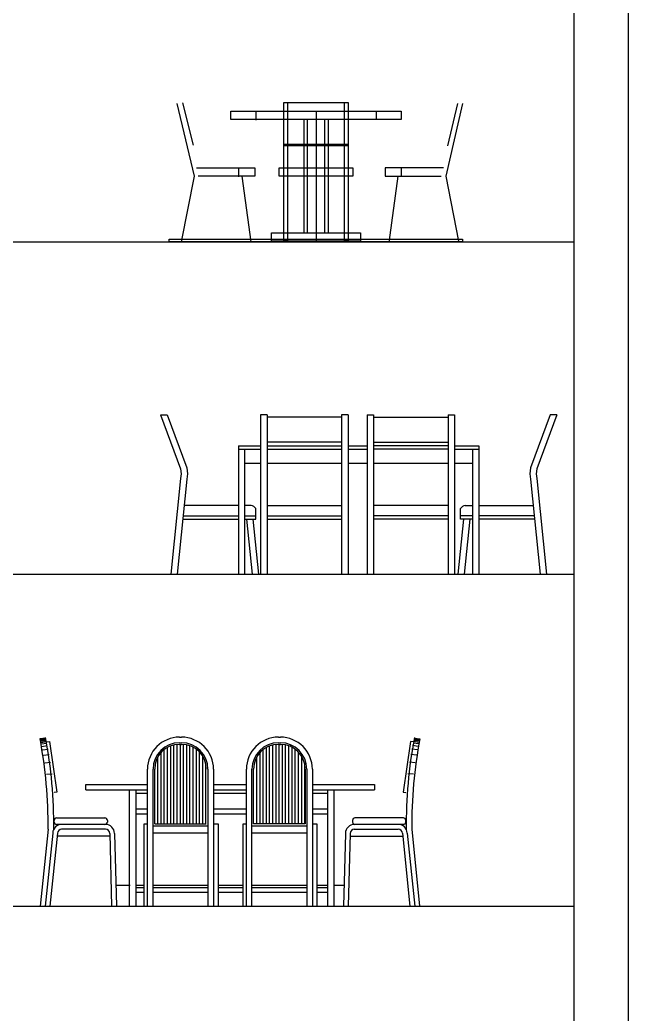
# Model space of a CAD drawing. Header units: inches. Extents: x 10 to 52.5, y 12.2 to 37.
# Drawn here: x 48.71 to 52.5, y 24.6 to 30.8 of the extents above; entities that cross this region are included whole.
import ezdxf

# ---------------------------------------------------------------- set-up
doc = ezdxf.new("R2010")
doc.units = ezdxf.units.IN
doc.header["$MEASUREMENT"] = 0
for name, color, linetype in [('02', 2, 'Continuous'), ('1', 1, 'Continuous'), ('kadrbm', 4, 'Continuous')]:
    doc.layers.add(name, color=color, linetype=linetype)

# ---------------------------------------------------------------- blocks, each defined once
blk = doc.blocks.new('kadrbm')
at = {"layer": 'kadrbm', "color": 4}
blk.add_lwpolyline([(0, 0), (0, 24.7972), (21, 24.7972), (21, 0), (0, 0)], close=True, dxfattribs=at)
blk.add_lwpolyline([(20.6631, 0.3257), (20.6631, 24.4603), (0.3369, 24.4603), (0.3369, 0.3257), (20.6631, 0.3257)], dxfattribs=at)

msp = doc.modelspace()

# ---------------------------------------------------------------- linework, layer by layer
at = {"layer": '02'}
for p, q in [((49.5846, 28.3381), (49.6257, 28.3381)), ((49.5846, 28.3381), (49.7098, 28.0007)), ((49.6257, 28.3381), (49.7494, 28.0071)), ((50.2093, 28.3381), (50.2093, 27.3442)), ((50.2493, 28.3381), (50.2093, 28.3381)), ((50.2493, 28.3381), (50.2493, 27.3442)), ((50.7146, 28.3238), (50.2493, 28.3238)), ((50.7146, 28.3381), (50.7146, 27.3442)), ((50.7546, 28.3381), (50.7146, 28.3381)), ((50.7546, 28.3381), (50.7546, 27.3442)), ((50.8744, 28.3381), (50.8744, 27.3442)), ((50.8744, 28.3381), (50.9144, 28.3381)), ((50.9144, 28.3381), (50.9144, 27.3442)), ((50.9144, 28.3238), (51.3797, 28.3238)), ((51.3797, 28.3381), (51.3797, 27.3442)), ((51.3797, 28.3381), (51.4197, 28.3381)), ((51.4197, 28.3381), (51.4197, 27.3442)), ((52.0159, 28.3381), (51.8923, 28.0071)), ((52.057, 28.3381), (51.9319, 28.0007)), ((52.057, 28.3381), (52.0159, 28.3381)), ((50.0707, 28.1442), (50.0707, 27.3442)), ((50.0707, 28.1442), (50.2093, 28.1442)), ((50.0707, 28.1242), (50.2093, 28.1242)), ((50.1107, 27.3442), (50.1107, 28.1242)), ((50.7146, 28.1666), (50.2493, 28.1666)), ((50.2493, 28.1442), (50.7146, 28.1442)), ((50.2493, 28.1242), (50.7146, 28.1242)), ((50.7546, 28.1442), (50.8744, 28.1442)), ((50.7546, 28.1242), (50.8744, 28.1242)), ((50.9144, 28.1666), (51.3797, 28.1666)), ((51.3797, 28.1442), (50.9144, 28.1442)), ((51.3797, 28.1242), (50.9144, 28.1242)), ((51.4197, 28.1442), (51.5709, 28.1442)), ((51.4197, 28.1242), (51.5709, 28.1242)), ((51.5309, 28.1242), (51.5309, 27.3442)), ((51.5709, 28.1442), (51.5709, 27.3442)), ((49.7098, 28.0007), (49.7126, 27.9701)), ((49.7494, 28.0071), (49.7527, 27.9701)), ((50.1107, 28.0363), (50.2093, 28.0363)), ((50.2493, 28.0363), (50.7146, 28.0363)), ((50.7546, 28.0363), (50.8744, 28.0363)), ((50.9144, 28.0363), (51.3797, 28.0363)), ((51.4197, 28.0363), (51.5309, 28.0363)), ((51.8923, 28.0071), (51.8889, 27.9701)), ((51.9319, 28.0007), (51.9291, 27.9701)), ((49.7098, 27.9394), (49.6485, 27.3442)), ((49.7496, 27.9356), (49.6887, 27.3442)), ((49.7126, 27.9701), (49.7098, 27.9394)), ((49.7527, 27.9701), (49.7496, 27.9356)), ((51.8889, 27.9701), (51.8921, 27.9356)), ((51.8921, 27.9356), (51.9529, 27.3442)), ((51.9291, 27.9701), (51.9319, 27.9394)), ((51.9319, 27.9394), (51.9932, 27.3442)), ((50.0721, 27.7715), (49.7327, 27.7715)), ((50.1501, 27.7715), (50.1107, 27.7715)), ((50.1802, 27.6871), (50.1802, 27.7521)), ((50.2493, 27.7715), (50.7146, 27.7715)), ((51.3797, 27.7715), (50.9144, 27.7715)), ((51.4553, 27.6871), (51.4553, 27.7521)), ((51.4854, 27.7715), (51.5309, 27.7715)), ((51.5695, 27.7715), (51.909, 27.7715)), ((49.724, 27.7071), (50.0707, 27.7071)), ((49.724, 27.6871), (50.0707, 27.6871)), ((50.1107, 27.7071), (50.1802, 27.7071)), ((50.1107, 27.6871), (50.1802, 27.6871)), ((50.1211, 27.6871), (50.1565, 27.3442)), ((50.1613, 27.6871), (50.1966, 27.3442)), ((50.2493, 27.7071), (50.7146, 27.7071)), ((50.2493, 27.6871), (50.7146, 27.6871)), ((51.3797, 27.7071), (50.9144, 27.7071)), ((51.3797, 27.6871), (50.9144, 27.6871)), ((51.4742, 27.6871), (51.4389, 27.3442)), ((51.5309, 27.7071), (51.4553, 27.7071)), ((51.5309, 27.6871), (51.4553, 27.6871)), ((51.5143, 27.6871), (51.479, 27.3442)), ((51.9176, 27.7071), (51.5709, 27.7071)), ((51.9176, 27.6871), (51.5709, 27.6871)), ((48.8677, 26.3199), (48.8328, 26.3164)), ((48.8678, 26.3205), (48.8332, 26.3151)), ((48.8336, 26.313), (48.8683, 26.3183)), ((48.8339, 26.312), (48.8686, 26.3173)), ((48.8342, 26.3105), (48.8689, 26.3158)), ((48.8347, 26.3083), (48.8694, 26.3136)), ((48.8354, 26.3052), (48.8701, 26.3104)), ((49.7034, 26.326), (49.7154, 26.326)), ((50.3204, 26.326), (50.3324, 26.326)), ((51.2005, 26.3052), (51.1658, 26.3104)), ((51.2012, 26.3083), (51.1665, 26.3136)), ((51.2017, 26.3105), (51.167, 26.3158)), ((51.202, 26.312), (51.1673, 26.3173)), ((51.2022, 26.313), (51.1676, 26.3183)), ((51.1681, 26.3205), (51.2027, 26.3151)), ((51.1682, 26.3199), (51.203, 26.3164)), ((48.8365, 26.3005), (48.8712, 26.3056)), ((48.838, 26.2936), (48.8727, 26.2986)), ((48.8402, 26.2835), (48.875, 26.2883)), ((48.8434, 26.2686), (48.8782, 26.273)), ((48.8479, 26.2467), (48.8828, 26.2506)), ((48.8731, 26.297), (48.8922, 26.2997)), ((48.8922, 26.2997), (48.9381, 25.983)), ((49.6084, 25.785), (49.6084, 26.2484)), ((49.6284, 25.785), (49.6284, 26.2616)), ((49.6484, 25.785), (49.6484, 26.2709)), ((49.6684, 25.785), (49.6684, 26.277)), ((49.6884, 25.785), (49.6884, 26.2802)), ((49.7034, 26.291), (49.7154, 26.291)), ((49.7034, 26.281), (49.7154, 26.281)), ((49.7084, 25.785), (49.7084, 26.281)), ((49.7284, 25.785), (49.7284, 26.2804)), ((49.7484, 25.785), (49.7484, 26.2774)), ((49.7684, 25.785), (49.7684, 26.2716)), ((49.7884, 25.785), (49.7884, 26.2627)), ((49.8084, 25.785), (49.8084, 26.25)), ((50.2254, 25.785), (50.2254, 26.2484)), ((50.2454, 25.785), (50.2454, 26.2616)), ((50.2654, 25.785), (50.2654, 26.2709)), ((50.2854, 25.785), (50.2854, 26.277)), ((50.3054, 25.785), (50.3054, 26.2802)), ((50.3204, 26.291), (50.3324, 26.291)), ((50.3204, 26.281), (50.3324, 26.281)), ((50.3254, 25.785), (50.3254, 26.281)), ((50.3454, 25.785), (50.3454, 26.2804)), ((50.3654, 25.785), (50.3654, 26.2774)), ((50.3854, 25.785), (50.3854, 26.2716)), ((50.4054, 25.785), (50.4054, 26.2627)), ((50.4254, 25.785), (50.4254, 26.25)), ((51.1436, 26.2997), (51.0978, 25.983)), ((51.1628, 26.297), (51.1436, 26.2997)), ((51.188, 26.2467), (51.1531, 26.2506)), ((51.1925, 26.2686), (51.1577, 26.273)), ((51.1957, 26.2835), (51.1609, 26.2883)), ((51.1979, 26.2936), (51.1631, 26.2986)), ((51.1994, 26.3005), (51.1647, 26.3056)), ((48.8542, 26.2143), (48.8892, 26.2176)), ((49.5684, 25.785), (49.5684, 26.2021)), ((49.5884, 25.785), (49.5884, 26.2299)), ((49.8284, 25.785), (49.8284, 26.2321)), ((49.8484, 25.785), (49.8484, 26.2056)), ((50.1854, 25.785), (50.1854, 26.2021)), ((50.2054, 25.785), (50.2054, 26.2299)), ((50.4454, 25.785), (50.4454, 26.2321)), ((50.4654, 25.785), (50.4654, 26.2056)), ((51.1817, 26.2143), (51.1467, 26.2176)), ((48.8626, 26.1665), (48.8977, 26.1689)), ((49.5034, 25.271), (49.5034, 26.126)), ((49.5384, 25.271), (49.5384, 26.126)), ((49.5484, 25.785), (49.5484, 26.126)), ((49.8684, 25.785), (49.8684, 26.1508)), ((49.8804, 26.126), (49.8804, 25.271)), ((49.9154, 26.126), (49.9154, 25.271)), ((50.1204, 25.271), (50.1204, 26.126)), ((50.1554, 25.271), (50.1554, 26.126)), ((50.1654, 25.785), (50.1654, 26.126)), ((50.4854, 25.785), (50.4854, 26.1508)), ((50.4874, 26.126), (50.4874, 25.785)), ((50.4974, 26.126), (50.4974, 25.271)), ((50.5324, 26.126), (50.5324, 25.271)), ((51.1733, 26.1665), (51.1382, 26.1689)), ((48.8733, 26.096), (48.9084, 26.0971)), ((51.1626, 26.096), (51.1275, 26.0971)), ((49.1197, 26.031), (49.5034, 26.031)), ((49.1197, 25.997), (49.1197, 26.031)), ((49.9154, 26.031), (50.1204, 26.031)), ((50.5324, 26.031), (50.9194, 26.031)), ((50.9194, 26.031), (50.9194, 25.997)), ((48.9381, 25.983), (48.9213, 25.9806)), ((49.1197, 25.997), (49.5034, 25.997)), ((49.3911, 25.271), (49.3911, 25.997)), ((49.4297, 25.997), (49.4297, 25.271)), ((49.4297, 25.977), (49.5034, 25.977)), ((49.9154, 25.997), (50.1204, 25.997)), ((49.9154, 25.977), (50.1204, 25.977)), ((50.5324, 25.997), (50.9194, 25.997)), ((50.5324, 25.977), (50.6274, 25.977)), ((50.6274, 25.997), (50.6274, 25.271)), ((50.6681, 25.271), (50.6681, 25.997)), ((51.0978, 25.983), (51.1146, 25.9806)), ((49.5034, 25.876), (49.4297, 25.876)), ((50.1204, 25.876), (49.9154, 25.876)), ((50.6274, 25.876), (50.5324, 25.876)), ((48.9362, 25.822), (49.2379, 25.822)), ((49.5034, 25.846), (49.4297, 25.846)), ((50.1204, 25.846), (49.9154, 25.846)), ((50.6274, 25.846), (50.5324, 25.846)), ((51.0997, 25.822), (50.7979, 25.822)), ((48.9211, 25.7961), (48.9211, 25.8068)), ((49.2421, 25.781), (48.9362, 25.781)), ((49.2531, 25.8068), (49.2531, 25.7961)), ((49.4834, 25.271), (49.4834, 25.785)), ((49.4834, 25.785), (49.5034, 25.785)), ((49.5384, 25.773), (49.8804, 25.773)), ((49.5484, 25.785), (49.8704, 25.785)), ((49.9154, 25.785), (49.9434, 25.785)), ((49.9434, 25.785), (49.9434, 25.271)), ((50.1004, 25.271), (50.1004, 25.785)), ((50.1004, 25.785), (50.1204, 25.785)), ((50.1554, 25.773), (50.4974, 25.773)), ((50.4874, 25.785), (50.1654, 25.785)), ((50.5324, 25.785), (50.5604, 25.785)), ((50.5604, 25.785), (50.5604, 25.271)), ((50.7828, 25.8068), (50.7828, 25.7961)), ((51.0997, 25.781), (50.7938, 25.781)), ((51.1148, 25.7961), (51.1148, 25.8068)), ((48.8833, 25.7514), (48.8348, 25.271)), ((48.9124, 25.7274), (48.8648, 25.271)), ((48.9424, 25.7264), (48.8948, 25.271)), ((49.2672, 25.707), (48.9428, 25.707)), ((49.2421, 25.751), (48.9679, 25.751)), ((49.2676, 25.7255), (49.2796, 25.271)), ((49.2976, 25.7255), (49.3096, 25.271)), ((49.8804, 25.727), (49.5384, 25.727)), ((50.4974, 25.727), (50.1554, 25.727)), ((50.7383, 25.7255), (50.7263, 25.271)), ((50.7683, 25.7255), (50.7563, 25.271)), ((50.7687, 25.707), (51.0931, 25.707)), ((50.7938, 25.751), (51.068, 25.751)), ((51.0935, 25.7264), (51.141, 25.271)), ((51.1235, 25.7274), (51.1711, 25.271)), ((51.1526, 25.7514), (51.2011, 25.271)), ((49.3058, 25.4027), (49.395, 25.4027)), ((49.4297, 25.388), (49.4834, 25.388)), ((49.4315, 25.4027), (49.4841, 25.4027)), ((49.5368, 25.4027), (49.8813, 25.4027)), ((49.5384, 25.388), (49.8804, 25.388)), ((49.9421, 25.4027), (50.1002, 25.4027)), ((49.9434, 25.388), (50.1004, 25.388)), ((50.1554, 25.388), (50.4974, 25.388)), ((50.1569, 25.4027), (50.5014, 25.4027)), ((50.5604, 25.388), (50.6274, 25.388)), ((50.5622, 25.4027), (50.6271, 25.4027)), ((50.6717, 25.4027), (50.7325, 25.4027)), ((49.4297, 25.358), (49.4834, 25.358)), ((49.5384, 25.358), (49.8804, 25.358)), ((49.9434, 25.358), (50.1004, 25.358)), ((50.1554, 25.358), (50.4974, 25.358)), ((50.5604, 25.358), (50.6274, 25.358))]:
    msp.add_line(p, q, dxfattribs=at)
at = {"layer": '02', "extrusion": (0, 0, -1)}
for points in [[(-49.7214, 30.2839), (-49.7874, 30.0205)], [(-50.3534, 29.4175), (-50.3534, 30.2874), (-50.3777, 30.2874), (-50.3777, 29.4175)], [(-50.7563, 30.2839), (-50.3534, 30.2839)], [(-50.732, 29.4175), (-50.732, 30.2874), (-50.7563, 30.2874), (-50.7563, 29.4175)], [(-49.6866, 30.2804), (-49.7943, 29.8265), (-49.7144, 29.4175)], [(-50.1798, 30.2319), (-50.1798, 30.1765)], [(-50.5549, 30.2319), (-50.5549, 29.421)], [(-50.9299, 30.2319), (-50.9299, 30.1799)], [(-51.4682, 30.2804), (-51.364, 29.8265), (-51.4439, 29.421)], [(-51.437, 30.2804), (-51.3744, 30.0171)], [(-50.4785, 30.1799), (-50.4785, 29.473)], [(-50.4993, 30.1799), (-50.4993, 29.473)], [(-50.6069, 30.1799), (-50.6069, 29.473)], [(-50.6313, 30.1799), (-50.6313, 29.473)], [(-50.7563, 30.024), (-50.3534, 30.024)], [(-50.7598, 30.0171), (-50.3534, 30.0171)], [(-49.8082, 29.8784), (-50.1728, 29.8784), (-50.1728, 29.8265), (-49.8186, 29.8265)], [(-50.0721, 29.8784), (-50.0721, 29.823)], [(-51.3501, 29.8784), (-50.9855, 29.8784), (-50.9855, 29.8265), (-51.3362, 29.8265)], [(-51.0862, 29.8784), (-51.0862, 29.8265)], [(-50.093, 29.8265), (-50.1485, 29.4175)], [(-50.3777, 29.8265), (-50.3534, 29.8265)], [(-50.7563, 29.8265), (-50.7285, 29.8265)], [(-51.0654, 29.8265), (-51.0098, 29.4141)], [(-51.4682, 29.4348), (-51.4682, 29.4175), (-49.638, 29.4175), (-49.638, 29.4348), (-51.4682, 29.4348)], [(-50.277, 29.473), (-50.8327, 29.473), (-50.8327, 29.421), (-50.277, 29.421), (-50.277, 29.473)], [(-50.3777, 29.4244), (-50.3534, 29.4244)], [(-50.7563, 29.4244), (-50.732, 29.4244)]]:
    msp.add_lwpolyline(points, dxfattribs=at)
for points in [[(-51.0862, 30.2319), (-51.0862, 30.1799), (-50.0235, 30.1799), (-50.0235, 30.2319)], [(-50.7841, 29.8784), (-50.7841, 29.8265), (-50.3256, 29.8265), (-50.3256, 29.8784)]]:
    msp.add_lwpolyline(points, close=True, dxfattribs=at)
at = {"layer": '02'}
for centre, radius, start, end in [((50.1401, 27.723), 0.0495, 36.0118, 78.42427), ((51.4954, 27.723), 0.0495, 101.57573, 143.9882), ((46.0244, 25.7811), 2.859, 359.4048, 10.7921), ((46.0247, 25.7811), 2.8938, 359.40706, 10.80611), ((49.7034, 26.126), 0.2, 90, 180), ((49.7154, 26.126), 0.2, 0, 90), ((50.3204, 26.126), 0.2, 90, 180), ((50.3324, 26.126), 0.2, 0, 90), ((54.0112, 25.7811), 2.8938, 169.19389, 180.59294), ((54.0115, 25.7811), 2.859, 169.2079, 180.5952), ((49.7034, 26.126), 0.165, 90, 180), ((49.7034, 26.126), 0.155, 90, 180), ((49.7154, 26.126), 0.165, 0, 90), ((49.7154, 26.126), 0.155, 0, 90), ((50.3204, 26.126), 0.165, 90, 180), ((50.3204, 26.126), 0.155, 90, 180), ((50.3324, 26.126), 0.165, 0, 90), ((50.3324, 26.126), 0.155, 0, 90), ((48.9362, 25.8068), 0.0151, 90, 180), ((49.2379, 25.8068), 0.0151, 0, 90), ((50.7979, 25.8068), 0.0151, 90, 180), ((51.0997, 25.8068), 0.0151, 0, 90), ((48.9679, 25.7255), 0.0555, 90, 177.99396), ((48.9362, 25.7961), 0.0151, 180, 270), ((49.2379, 25.7961), 0.0151, 270, 0), ((49.2421, 25.7255), 0.0555, 0, 90), ((50.7938, 25.7255), 0.0555, 90, 180), ((50.7979, 25.7961), 0.0151, 180, 270), ((51.068, 25.7255), 0.0555, 2.00604, 90), ((51.0997, 25.7961), 0.0151, 270, 0), ((48.9679, 25.7255), 0.0255, 90, 177.99396), ((49.2421, 25.7255), 0.0255, 0, 90), ((50.7938, 25.7255), 0.0255, 90, 180), ((51.068, 25.7255), 0.0255, 2.00604, 90)]:
    msp.add_arc(centre, radius, start, end, dxfattribs=at)
at = {"layer": '1'}
for p, q in [((32.3342, 29.4175), (52.1649, 29.4175)), ((32.3342, 27.3442), (52.1649, 27.3442)), ((32.3342, 25.271), (52.1649, 25.271))]:
    msp.add_line(p, q, dxfattribs=at)

# ---------------------------------------------------------------- block references
at = {"layer": 'kadrbm'}
msp.add_blockref('kadrbm', (31.5018, 12.2106), dxfattribs=at)

doc.saveas('drawing.dxf')
